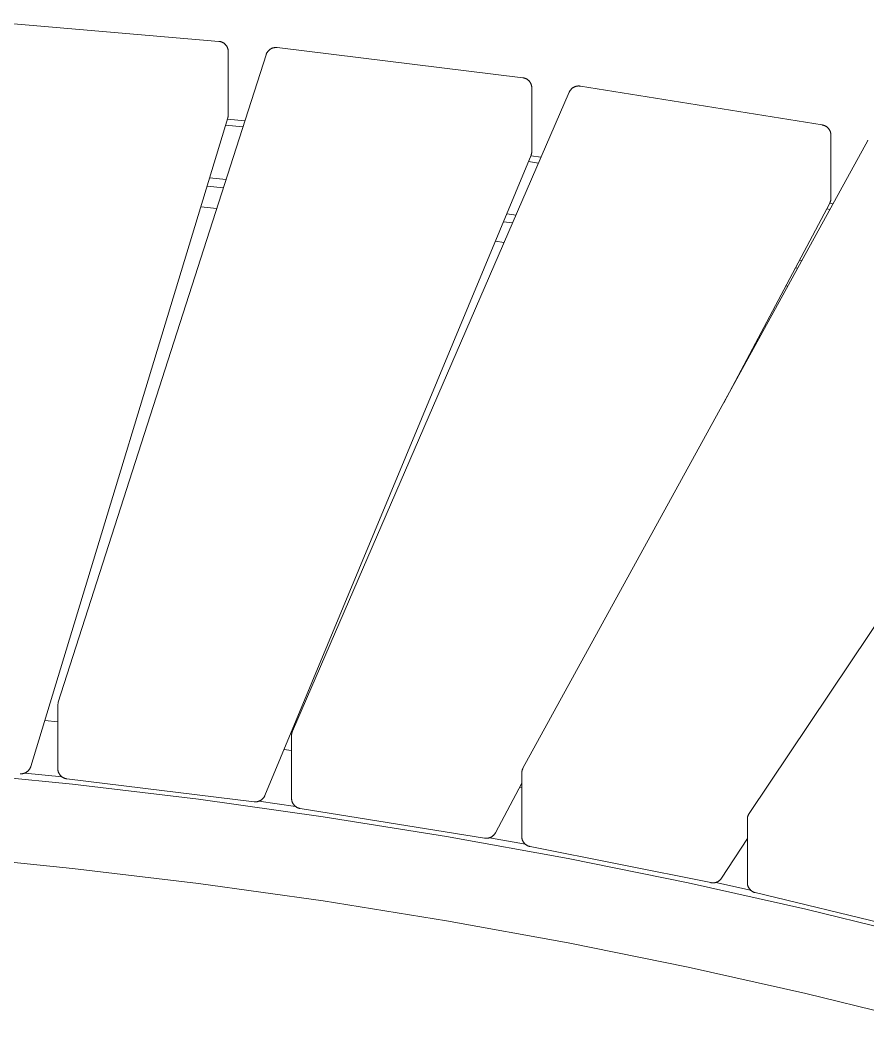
# Model space of a CAD drawing. Header units: millimetres. Extents: x -427 to 4679, y -324 to 2971.
# Drawn here: x 3673.6 to 4002.4, y 1273.3 to 1661.7 of the extents above; entities that cross this region are included whole.
import ezdxf

# ---------------------------------------------------------------- set-up
doc = ezdxf.new("R2010")
doc.units = ezdxf.units.MM
doc.layers.add('ZANO_R', color=7, linetype='Continuous', lineweight=0)

msp = doc.modelspace()

# ---------------------------------------------------------------- linework, layer by layer
at = {"layer": 'ZANO_R'}
for p, q in [((3654.34, 1661.68), (3750.64, 1653.42)), ((3750.64, 1653.42), (3750.78, 1653.41)), ((3750.78, 1653.41), (3750.91, 1653.39)), ((3750.91, 1653.39), (3751.05, 1653.36)), ((3751.05, 1653.36), (3751.18, 1653.33)), ((3751.18, 1653.33), (3751.32, 1653.3)), ((3751.32, 1653.3), (3751.45, 1653.26)), ((3751.45, 1653.26), (3751.58, 1653.22)), ((3751.58, 1653.22), (3751.71, 1653.18)), ((3751.71, 1653.18), (3751.84, 1653.12)), ((3751.84, 1653.12), (3751.97, 1653.07)), ((3751.97, 1653.07), (3752.09, 1653.01)), ((3752.09, 1653.01), (3752.21, 1652.94)), ((3752.21, 1652.94), (3752.33, 1652.88)), ((3752.33, 1652.88), (3752.45, 1652.8)), ((3752.45, 1652.8), (3752.57, 1652.73)), ((3752.57, 1652.73), (3752.68, 1652.65)), ((3752.68, 1652.65), (3752.79, 1652.56)), ((3752.79, 1652.56), (3752.9, 1652.47)), ((3752.9, 1652.47), (3753, 1652.38)), ((3753, 1652.38), (3753.1, 1652.29)), ((3753.1, 1652.29), (3753.2, 1652.19)), ((3753.2, 1652.19), (3753.29, 1652.09)), ((3753.29, 1652.09), (3753.38, 1651.98)), ((3753.38, 1651.98), (3753.47, 1651.87)), ((3753.47, 1651.87), (3753.55, 1651.76)), ((3753.55, 1651.76), (3753.63, 1651.65)), ((3753.63, 1651.65), (3753.7, 1651.53)), ((3753.7, 1651.53), (3753.77, 1651.42)), ((3753.77, 1651.42), (3753.84, 1651.29)), ((3753.84, 1651.29), (3753.9, 1651.17)), ((3753.9, 1651.17), (3753.96, 1651.05)), ((3753.96, 1651.05), (3754.01, 1650.92)), ((3754.01, 1650.92), (3754.06, 1650.79)), ((3754.06, 1650.79), (3754.1, 1650.66)), ((3754.1, 1650.66), (3754.14, 1650.53)), ((3770.88, 1650.54), (3771, 1650.6)), ((3771, 1650.6), (3771.13, 1650.66)), ((3771.13, 1650.66), (3771.25, 1650.72)), ((3771.25, 1650.72), (3771.38, 1650.77)), ((3771.38, 1650.77), (3771.51, 1650.82)), ((3771.51, 1650.82), (3771.64, 1650.86)), ((3771.64, 1650.86), (3771.77, 1650.89)), ((3771.77, 1650.89), (3771.91, 1650.93)), ((3771.91, 1650.93), (3772.04, 1650.95)), ((3772.04, 1650.95), (3772.18, 1650.98)), ((3772.18, 1650.98), (3772.31, 1651)), ((3772.31, 1651), (3772.45, 1651.01)), ((3772.45, 1651.01), (3772.59, 1651.02)), ((3772.59, 1651.02), (3772.72, 1651.02)), ((3772.72, 1651.02), (3772.86, 1651.02)), ((3772.86, 1651.02), (3773, 1651.02)), ((3773, 1651.02), (3773.14, 1651.01)), ((3773.14, 1651.01), (3773.27, 1650.99)), ((3773.27, 1650.99), (3868.5, 1639.31)), ((3688.4, 1397.24), (3768.98, 1648.25)), ((3754.14, 1650.53), (3754.18, 1650.39)), ((3754.18, 1650.39), (3754.21, 1650.26)), ((3754.21, 1650.26), (3754.24, 1650.12)), ((3754.24, 1650.12), (3754.26, 1649.99)), ((3754.26, 1649.99), (3754.27, 1649.85)), ((3754.27, 1649.85), (3754.29, 1649.71)), ((3754.29, 1649.71), (3754.29, 1649.57)), ((3754.29, 1649.57), (3754.3, 1649.43)), ((3754.3, 1649.43), (3754.3, 1624.94)), ((3768.98, 1648.25), (3769, 1648.33)), ((3769, 1648.33), (3769.03, 1648.41)), ((3769.03, 1648.41), (3769.08, 1648.53)), ((3769.08, 1648.53), (3769.14, 1648.66)), ((3769.14, 1648.66), (3769.19, 1648.78)), ((3769.19, 1648.78), (3769.26, 1648.91)), ((3769.26, 1648.91), (3769.32, 1649.03)), ((3769.32, 1649.03), (3769.39, 1649.15)), ((3769.39, 1649.15), (3769.47, 1649.26)), ((3769.47, 1649.26), (3769.55, 1649.37)), ((3769.55, 1649.37), (3769.63, 1649.48)), ((3769.63, 1649.48), (3769.72, 1649.59)), ((3769.72, 1649.59), (3769.81, 1649.69)), ((3769.81, 1649.69), (3769.9, 1649.79)), ((3769.9, 1649.79), (3770, 1649.89)), ((3770, 1649.89), (3770.1, 1649.99)), ((3770.1, 1649.99), (3770.2, 1650.08)), ((3770.2, 1650.08), (3770.31, 1650.16)), ((3770.31, 1650.16), (3770.42, 1650.25)), ((3770.42, 1650.25), (3770.53, 1650.33)), ((3770.53, 1650.33), (3770.64, 1650.4)), ((3770.64, 1650.4), (3770.76, 1650.47)), ((3770.76, 1650.47), (3770.88, 1650.54)), ((3868.5, 1639.31), (3868.64, 1639.29)), ((3868.64, 1639.29), (3868.77, 1639.26)), ((3868.77, 1639.26), (3868.91, 1639.24)), ((3868.91, 1639.24), (3869.04, 1639.2)), ((3869.04, 1639.2), (3869.17, 1639.17)), ((3869.17, 1639.17), (3869.31, 1639.12)), ((3869.31, 1639.12), (3869.44, 1639.08)), ((3869.44, 1639.08), (3869.56, 1639.02)), ((3869.56, 1639.02), (3869.69, 1638.97)), ((3869.69, 1638.97), (3869.81, 1638.91)), ((3869.81, 1638.91), (3869.94, 1638.85)), ((3869.94, 1638.85), (3870.06, 1638.78)), ((3870.06, 1638.78), (3870.17, 1638.7)), ((3870.17, 1638.7), (3870.29, 1638.63)), ((3870.29, 1638.63), (3870.4, 1638.55)), ((3870.4, 1638.55), (3870.51, 1638.46)), ((3870.51, 1638.46), (3870.62, 1638.38)), ((3870.62, 1638.38), (3870.72, 1638.28)), ((3870.72, 1638.28), (3870.82, 1638.19)), ((3870.82, 1638.19), (3870.92, 1638.09)), ((3870.92, 1638.09), (3871.01, 1637.99)), ((3871.01, 1637.99), (3871.1, 1637.88)), ((3871.1, 1637.88), (3871.18, 1637.78)), ((3871.18, 1637.78), (3871.27, 1637.66)), ((3871.27, 1637.66), (3871.34, 1637.55)), ((3871.34, 1637.55), (3871.42, 1637.43)), ((3871.42, 1637.43), (3871.49, 1637.32)), ((3871.49, 1637.32), (3871.56, 1637.2)), ((3871.56, 1637.2), (3871.62, 1637.07)), ((3871.62, 1637.07), (3871.68, 1636.95)), ((3871.68, 1636.95), (3871.73, 1636.82)), ((3871.73, 1636.82), (3871.78, 1636.69)), ((3871.78, 1636.69), (3871.82, 1636.56)), ((3871.82, 1636.56), (3871.86, 1636.43)), ((3871.86, 1636.43), (3871.9, 1636.29)), ((3871.9, 1636.29), (3871.93, 1636.16)), ((3871.93, 1636.16), (3871.95, 1636.02)), ((3871.95, 1636.02), (3871.97, 1635.89)), ((3871.97, 1635.89), (3871.99, 1635.75)), ((3871.99, 1635.75), (3872, 1635.61)), ((3872, 1635.61), (3872.01, 1635.48)), ((3872.01, 1635.48), (3872.01, 1635.34)), ((3872.01, 1635.34), (3872.01, 1610.84)), ((3887.4, 1634.98), (3887.5, 1635.08)), ((3887.5, 1635.08), (3887.6, 1635.17)), ((3887.6, 1635.17), (3887.71, 1635.26)), ((3887.71, 1635.26), (3887.82, 1635.34)), ((3887.82, 1635.34), (3887.93, 1635.42)), ((3887.93, 1635.42), (3888.05, 1635.5)), ((3888.05, 1635.5), (3888.17, 1635.57)), ((3888.17, 1635.57), (3888.29, 1635.64)), ((3888.29, 1635.64), (3888.41, 1635.71)), ((3888.41, 1635.71), (3888.54, 1635.77)), ((3888.54, 1635.77), (3888.66, 1635.82)), ((3888.66, 1635.82), (3888.79, 1635.87)), ((3888.79, 1635.87), (3888.92, 1635.92)), ((3888.92, 1635.92), (3889.05, 1635.96)), ((3889.05, 1635.96), (3889.19, 1636)), ((3889.19, 1636), (3889.32, 1636.03)), ((3889.32, 1636.03), (3889.46, 1636.06)), ((3889.46, 1636.06), (3889.59, 1636.08)), ((3889.59, 1636.08), (3889.73, 1636.1)), ((3889.73, 1636.1), (3889.87, 1636.11)), ((3889.87, 1636.11), (3890.01, 1636.12)), ((3890.01, 1636.12), (3890.15, 1636.13)), ((3890.15, 1636.13), (3890.28, 1636.13)), ((3890.28, 1636.13), (3890.42, 1636.12)), ((3890.42, 1636.12), (3890.56, 1636.11)), ((3890.56, 1636.11), (3890.7, 1636.1)), ((3890.7, 1636.1), (3890.84, 1636.08)), ((3890.84, 1636.08), (3984.63, 1621.01)), ((3779.19, 1386.08), (3886.53, 1633.72)), ((3886.53, 1633.72), (3886.56, 1633.79)), ((3886.56, 1633.79), (3886.6, 1633.86)), ((3886.6, 1633.86), (3886.66, 1633.99)), ((3886.66, 1633.99), (3886.73, 1634.11)), ((3886.73, 1634.11), (3886.8, 1634.23)), ((3886.8, 1634.23), (3886.87, 1634.35)), ((3886.87, 1634.35), (3886.95, 1634.46)), ((3886.95, 1634.46), (3887.03, 1634.57)), ((3887.03, 1634.57), (3887.12, 1634.68)), ((3887.12, 1634.68), (3887.21, 1634.78)), ((3887.21, 1634.78), (3887.3, 1634.89)), ((3887.3, 1634.89), (3887.4, 1634.98)), ((3754.12, 1623.78), (3677.72, 1372.34)), ((3754.15, 1623.86), (3754.12, 1623.78)), ((3754.17, 1623.94), (3754.15, 1623.86)), ((3754.2, 1624.07), (3754.17, 1623.94)), ((3754.22, 1624.19), (3754.2, 1624.07)), ((3754.25, 1624.31), (3754.22, 1624.19)), ((3754.26, 1624.44), (3754.25, 1624.31)), ((3754.28, 1624.56), (3754.26, 1624.44)), ((3754.29, 1624.69), (3754.28, 1624.56)), ((3754.3, 1624.94), (3754.29, 1624.81)), ((3754.29, 1624.81), (3754.29, 1624.69)), ((3753.27, 1620.98), (3760, 1620.29)), ((3753.97, 1623.26), (3760.73, 1622.56)), ((3984.63, 1621.01), (3984.76, 1620.98)), ((3984.76, 1620.98), (3984.9, 1620.96)), ((3984.9, 1620.96), (3985.03, 1620.92)), ((3985.03, 1620.92), (3985.16, 1620.88)), ((3985.16, 1620.88), (3985.29, 1620.84)), ((3985.29, 1620.84), (3985.42, 1620.8)), ((3985.42, 1620.8), (3985.55, 1620.74)), ((3985.55, 1620.74), (3985.68, 1620.69)), ((3985.68, 1620.69), (3985.8, 1620.63)), ((3985.8, 1620.63), (3985.92, 1620.56)), ((3985.92, 1620.56), (3986.04, 1620.49)), ((3986.04, 1620.49), (3986.16, 1620.42)), ((3986.16, 1620.42), (3986.27, 1620.35)), ((3986.27, 1620.35), (3986.38, 1620.27)), ((3986.38, 1620.27), (3986.49, 1620.18)), ((3986.49, 1620.18), (3986.6, 1620.09)), ((3986.6, 1620.09), (3986.7, 1620)), ((3986.7, 1620), (3986.8, 1619.91)), ((3986.8, 1619.91), (3986.9, 1619.81)), ((3986.9, 1619.81), (3986.99, 1619.71)), ((3986.99, 1619.71), (3987.08, 1619.6)), ((3987.08, 1619.6), (3987.17, 1619.49)), ((3987.17, 1619.49), (3987.25, 1619.38)), ((3987.25, 1619.38), (3987.33, 1619.27)), ((3987.33, 1619.27), (3987.4, 1619.15)), ((3987.4, 1619.15), (3987.47, 1619.03)), ((3987.47, 1619.03), (3987.54, 1618.91)), ((3987.54, 1618.91), (3987.6, 1618.79)), ((3987.6, 1618.79), (3987.66, 1618.67)), ((3987.66, 1618.67), (3987.71, 1618.54)), ((3987.71, 1618.54), (3987.76, 1618.41)), ((3987.76, 1618.41), (3987.8, 1618.28)), ((3987.8, 1618.28), (3987.84, 1618.15)), ((3987.84, 1618.15), (3987.88, 1618.01)), ((3987.88, 1618.01), (3987.91, 1617.88)), ((3987.91, 1617.88), (3987.93, 1617.74)), ((3987.93, 1617.74), (3987.95, 1617.61)), ((3987.95, 1617.61), (3987.97, 1617.47)), ((3987.97, 1617.47), (3987.98, 1617.33)), ((3987.98, 1617.33), (3987.99, 1617.2)), ((3987.99, 1617.2), (3987.99, 1617.06)), ((3987.99, 1617.06), (3987.99, 1592.56)), ((3868.59, 1371.66), (4002.29, 1614.99)), ((4002.29, 1614.99), (4002.32, 1615.06)), ((4002.32, 1615.06), (4002.36, 1615.12)), ((3871.71, 1609.31), (3768.49, 1361.08)), ((3871.6, 1609.06), (3875.6, 1608.5)), ((3871.74, 1609.38), (3871.71, 1609.31)), ((3871.77, 1609.46), (3871.74, 1609.38)), ((3871.81, 1609.58), (3871.77, 1609.46)), ((3871.85, 1609.7), (3871.81, 1609.58)), ((3871.88, 1609.83), (3871.85, 1609.7)), ((3871.91, 1609.95), (3871.88, 1609.83)), ((3871.94, 1610.08), (3871.91, 1609.95)), ((3871.96, 1610.2), (3871.94, 1610.08)), ((3871.98, 1610.33), (3871.96, 1610.2)), ((3871.99, 1610.46), (3871.98, 1610.33)), ((3872, 1610.59), (3871.99, 1610.46)), ((3872.01, 1610.71), (3872, 1610.59)), ((3872.01, 1610.84), (3872.01, 1610.71)), ((3870.67, 1606.82), (3874.63, 1606.26)), ((3747.05, 1600.51), (3753.44, 1599.85)), ((3752.43, 1596.69), (3746.09, 1597.34)), ((3987.99, 1592.43), (3987.98, 1592.29)), ((3987.99, 1592.56), (3987.99, 1592.43)), ((3749.85, 1588.67), (3743.65, 1589.29)), ((3987.52, 1590.69), (3946.45, 1513.36)), ((3956.26, 1354.05), (4115.8, 1592.13)), ((3986.35, 1588.48), (3987.6, 1588.26)), ((3987.56, 1590.76), (3987.52, 1590.69)), ((3987.53, 1590.69), (3988.81, 1590.46)), ((3987.6, 1590.83), (3987.56, 1590.76)), ((3987.65, 1590.95), (3987.6, 1590.83)), ((3987.71, 1591.08), (3987.65, 1590.95)), ((3987.76, 1591.21), (3987.71, 1591.08)), ((3987.8, 1591.34), (3987.76, 1591.21)), ((3987.84, 1591.47), (3987.8, 1591.34)), ((3987.88, 1591.61), (3987.84, 1591.47)), ((3987.91, 1591.74), (3987.88, 1591.61)), ((3987.93, 1591.88), (3987.91, 1591.74)), ((3987.95, 1592.01), (3987.93, 1591.88)), ((3987.97, 1592.15), (3987.95, 1592.01)), ((3987.98, 1592.29), (3987.97, 1592.15)), ((3862.27, 1586.61), (3865.89, 1586.1)), ((3864.55, 1583.02), (3860.98, 1583.52)), ((3861.27, 1575.45), (3857.82, 1575.92)), ((3975.08, 1565.47), (3974.21, 1565.63)), ((3975.8, 1568.61), (3976.72, 1568.45)), ((3971.23, 1558.47), (3970.48, 1558.6)), ((3688.21, 1396.02), (3688.4, 1397.24)), ((3688.21, 1371.53), (3688.21, 1396.02)), ((3688.21, 1389.58), (3683.12, 1390.11)), ((3778.86, 1384.62), (3778.87, 1384.76)), ((3778.86, 1384.49), (3778.86, 1384.62)), ((3778.86, 1359.99), (3778.86, 1384.49)), ((3778.87, 1384.76), (3778.88, 1384.9)), ((3778.88, 1384.9), (3778.9, 1385.03)), ((3778.9, 1385.03), (3778.92, 1385.17)), ((3778.92, 1385.17), (3778.94, 1385.3)), ((3778.94, 1385.3), (3778.97, 1385.43)), ((3778.97, 1385.43), (3779.01, 1385.57)), ((3779.01, 1385.57), (3779.05, 1385.7)), ((3779.05, 1385.7), (3779.09, 1385.83)), ((3779.09, 1385.83), (3779.14, 1385.95)), ((3779.14, 1385.95), (3779.19, 1386.08)), ((3778.86, 1378.47), (3775.89, 1378.89)), ((3677.03, 1371.02), (3676.95, 1370.92)), ((3677.12, 1371.13), (3677.03, 1371.02)), ((3677.2, 1371.24), (3677.12, 1371.13)), ((3677.27, 1371.35), (3677.2, 1371.24)), ((3677.34, 1371.47), (3677.27, 1371.35)), ((3677.41, 1371.59), (3677.34, 1371.47)), ((3677.47, 1371.71), (3677.41, 1371.59)), ((3677.53, 1371.83), (3677.47, 1371.71)), ((3677.59, 1371.96), (3677.53, 1371.83)), ((3677.64, 1372.08), (3677.59, 1371.96)), ((3677.68, 1372.21), (3677.64, 1372.08)), ((3677.72, 1372.34), (3677.68, 1372.21)), ((3688.21, 1371.39), (3688.21, 1371.53)), ((3688.22, 1371.25), (3688.21, 1371.39)), ((3688.23, 1371.11), (3688.22, 1371.25)), ((3688.25, 1370.98), (3688.23, 1371.11)), ((3688.27, 1370.84), (3688.25, 1370.98)), ((3868.28, 1370.92), (3868.32, 1371.05)), ((3868.32, 1371.05), (3868.37, 1371.18)), ((3868.37, 1371.18), (3868.42, 1371.3)), ((3868.42, 1371.3), (3868.47, 1371.42)), ((3868.47, 1371.42), (3868.53, 1371.54)), ((3868.53, 1371.54), (3868.59, 1371.66)), ((3644.72, 1370.38), (3693.94, 1365.48)), ((3673.69, 1369.51), (3673.56, 1369.52)), ((3673.83, 1369.5), (3673.69, 1369.51)), ((3673.96, 1369.5), (3673.83, 1369.5)), ((3674.1, 1369.51), (3673.96, 1369.5)), ((3674.24, 1369.52), (3674.1, 1369.51)), ((3674.37, 1369.53), (3674.24, 1369.52)), ((3674.51, 1369.55), (3674.37, 1369.53)), ((3674.64, 1369.57), (3674.51, 1369.55)), ((3674.77, 1369.6), (3674.64, 1369.57)), ((3674.91, 1369.63), (3674.77, 1369.6)), ((3675.04, 1369.67), (3674.91, 1369.63)), ((3675.17, 1369.71), (3675.04, 1369.67)), ((3675.29, 1369.75), (3675.17, 1369.71)), ((3675.42, 1369.8), (3675.29, 1369.75)), ((3675.38, 1369.79), (3689.89, 1368.27)), ((3675.55, 1369.86), (3675.42, 1369.8)), ((3675.67, 1369.92), (3675.55, 1369.86)), ((3675.79, 1369.98), (3675.67, 1369.92)), ((3675.91, 1370.05), (3675.79, 1369.98)), ((3676.03, 1370.12), (3675.91, 1370.05)), ((3676.14, 1370.19), (3676.03, 1370.12)), ((3676.25, 1370.27), (3676.14, 1370.19)), ((3676.36, 1370.35), (3676.25, 1370.27)), ((3676.47, 1370.44), (3676.36, 1370.35)), ((3676.57, 1370.53), (3676.47, 1370.44)), ((3676.67, 1370.62), (3676.57, 1370.53)), ((3676.76, 1370.71), (3676.67, 1370.62)), ((3676.86, 1370.81), (3676.76, 1370.71)), ((3676.95, 1370.92), (3676.86, 1370.81)), ((3688.29, 1370.71), (3688.27, 1370.84)), ((3688.33, 1370.57), (3688.29, 1370.71)), ((3688.36, 1370.44), (3688.33, 1370.57)), ((3688.4, 1370.31), (3688.36, 1370.44)), ((3688.45, 1370.17), (3688.4, 1370.31)), ((3688.49, 1370.05), (3688.45, 1370.17)), ((3688.55, 1369.92), (3688.49, 1370.05)), ((3688.6, 1369.79), (3688.55, 1369.92)), ((3688.67, 1369.67), (3688.6, 1369.79)), ((3688.73, 1369.55), (3688.67, 1369.67)), ((3688.8, 1369.43), (3688.73, 1369.55)), ((3688.88, 1369.31), (3688.8, 1369.43)), ((3688.96, 1369.2), (3688.88, 1369.31)), ((3689.04, 1369.09), (3688.96, 1369.2)), ((3689.12, 1368.98), (3689.04, 1369.09)), ((3689.21, 1368.88), (3689.12, 1368.98)), ((3689.31, 1368.78), (3689.21, 1368.88)), ((3689.4, 1368.68), (3689.31, 1368.78)), ((3689.5, 1368.58), (3689.4, 1368.68)), ((3689.61, 1368.49), (3689.5, 1368.58)), ((3689.71, 1368.4), (3689.61, 1368.49)), ((3689.82, 1368.32), (3689.71, 1368.4)), ((3689.93, 1368.24), (3689.82, 1368.32)), ((3690.05, 1368.16), (3689.93, 1368.24)), ((3690.17, 1368.09), (3690.05, 1368.16)), ((3690.29, 1368.02), (3690.17, 1368.09)), ((3690.41, 1367.96), (3690.29, 1368.02)), ((3690.53, 1367.9), (3690.41, 1367.96)), ((3690.66, 1367.84), (3690.53, 1367.9)), ((3690.79, 1367.79), (3690.66, 1367.84)), ((3690.92, 1367.74), (3690.79, 1367.79)), ((3691.05, 1367.7), (3690.92, 1367.74)), ((3691.18, 1367.66), (3691.05, 1367.7)), ((3691.31, 1367.63), (3691.18, 1367.66)), ((3691.45, 1367.6), (3691.31, 1367.63)), ((3691.59, 1367.58), (3691.45, 1367.6)), ((3691.72, 1367.56), (3691.59, 1367.58)), ((3764.31, 1358.65), (3691.72, 1367.56)), ((3868.1, 1369.87), (3868.11, 1370)), ((3868.1, 1369.74), (3868.1, 1369.87)), ((3868.1, 1345.24), (3868.1, 1369.74)), ((3868.11, 1370), (3868.12, 1370.14)), ((3868.12, 1370.14), (3868.14, 1370.27)), ((3868.14, 1370.27), (3868.16, 1370.4)), ((3868.16, 1370.4), (3868.18, 1370.53)), ((3868.18, 1370.53), (3868.21, 1370.67)), ((3868.21, 1370.67), (3868.24, 1370.8)), ((3868.24, 1370.8), (3868.28, 1370.92)), ((3693.94, 1365.48), (3742.77, 1359.64)), ((3868.1, 1365.86), (3857.88, 1346.63)), ((3868.1, 1364.24), (3867.31, 1364.38)), ((3742.77, 1359.64), (3791.12, 1352.87)), ((3767.15, 1359.39), (3767.04, 1359.31)), ((3767.26, 1359.47), (3767.15, 1359.39)), ((3767.37, 1359.56), (3767.26, 1359.47)), ((3767.47, 1359.65), (3767.37, 1359.56)), ((3767.57, 1359.74), (3767.47, 1359.65)), ((3767.67, 1359.84), (3767.57, 1359.74)), ((3767.76, 1359.93), (3767.67, 1359.84)), ((3767.85, 1360.04), (3767.76, 1359.93)), ((3767.94, 1360.14), (3767.85, 1360.04)), ((3768.02, 1360.25), (3767.94, 1360.14)), ((3768.1, 1360.36), (3768.02, 1360.25)), ((3768.17, 1360.48), (3768.1, 1360.36)), ((3768.24, 1360.59), (3768.17, 1360.48)), ((3768.31, 1360.71), (3768.24, 1360.59)), ((3768.37, 1360.84), (3768.31, 1360.71)), ((3768.43, 1360.96), (3768.37, 1360.84)), ((3768.49, 1361.08), (3768.43, 1360.96)), ((3778.86, 1359.86), (3778.86, 1359.99)), ((3778.87, 1359.72), (3778.86, 1359.86)), ((3778.88, 1359.58), (3778.87, 1359.72)), ((3778.9, 1359.44), (3778.88, 1359.58)), ((3778.92, 1359.31), (3778.9, 1359.44)), ((3764.44, 1358.64), (3764.31, 1358.65)), ((3764.58, 1358.63), (3764.44, 1358.64)), ((3764.72, 1358.62), (3764.58, 1358.63)), ((3764.85, 1358.62), (3764.72, 1358.62)), ((3764.99, 1358.62), (3764.85, 1358.62)), ((3765.13, 1358.63), (3764.99, 1358.62)), ((3765.26, 1358.65), (3765.13, 1358.63)), ((3765.4, 1358.67), (3765.26, 1358.65)), ((3765.53, 1358.69), (3765.4, 1358.67)), ((3765.67, 1358.72), (3765.53, 1358.69)), ((3765.8, 1358.75), (3765.67, 1358.72)), ((3765.93, 1358.78), (3765.8, 1358.75)), ((3766.06, 1358.83), (3765.93, 1358.78)), ((3766.19, 1358.87), (3766.06, 1358.83)), ((3766.17, 1358.86), (3780.4, 1356.84)), ((3766.32, 1358.92), (3766.19, 1358.87)), ((3766.44, 1358.98), (3766.32, 1358.92)), ((3766.57, 1359.03), (3766.44, 1358.98)), ((3766.69, 1359.1), (3766.57, 1359.03)), ((3766.81, 1359.16), (3766.69, 1359.1)), ((3766.92, 1359.23), (3766.81, 1359.16)), ((3767.04, 1359.31), (3766.92, 1359.23)), ((3778.95, 1359.17), (3778.92, 1359.31)), ((3778.98, 1359.04), (3778.95, 1359.17)), ((3779.01, 1358.91), (3778.98, 1359.04)), ((3779.05, 1358.77), (3779.01, 1358.91)), ((3779.09, 1358.64), (3779.05, 1358.77)), ((3779.14, 1358.51), (3779.09, 1358.64)), ((3779.2, 1358.39), (3779.14, 1358.51)), ((3779.25, 1358.26), (3779.2, 1358.39)), ((3779.32, 1358.14), (3779.25, 1358.26)), ((3779.38, 1358.02), (3779.32, 1358.14)), ((3779.45, 1357.9), (3779.38, 1358.02)), ((3779.53, 1357.78), (3779.45, 1357.9)), ((3779.6, 1357.67), (3779.53, 1357.78)), ((3779.69, 1357.56), (3779.6, 1357.67)), ((3779.77, 1357.45), (3779.69, 1357.56)), ((3779.86, 1357.35), (3779.77, 1357.45)), ((3779.95, 1357.25), (3779.86, 1357.35)), ((3780.05, 1357.15), (3779.95, 1357.25)), ((3780.15, 1357.05), (3780.05, 1357.15)), ((3780.25, 1356.96), (3780.15, 1357.05)), ((3780.36, 1356.87), (3780.25, 1356.96)), ((3780.47, 1356.79), (3780.36, 1356.87)), ((3780.58, 1356.71), (3780.47, 1356.79)), ((3780.69, 1356.63), (3780.58, 1356.71)), ((3780.81, 1356.56), (3780.69, 1356.63)), ((3780.93, 1356.49), (3780.81, 1356.56)), ((3781.05, 1356.43), (3780.93, 1356.49)), ((3781.18, 1356.37), (3781.05, 1356.43)), ((3781.3, 1356.31), (3781.18, 1356.37)), ((3781.43, 1356.26), (3781.3, 1356.31)), ((3781.56, 1356.21), (3781.43, 1356.26)), ((3781.69, 1356.17), (3781.56, 1356.21)), ((3781.82, 1356.13), (3781.69, 1356.17)), ((3781.96, 1356.1), (3781.82, 1356.13)), ((3782.09, 1356.07), (3781.96, 1356.1)), ((3782.23, 1356.04), (3782.09, 1356.07)), ((3853.72, 1344.56), (3782.23, 1356.04)), ((3791.12, 1352.87), (3838.93, 1345.21)), ((3955.59, 1351.96), (3955.6, 1352.1)), ((3955.59, 1351.82), (3955.59, 1351.96)), ((3955.59, 1327.33), (3955.59, 1351.82)), ((3955.6, 1352.1), (3955.61, 1352.24)), ((3955.61, 1352.24), (3955.62, 1352.38)), ((3955.62, 1352.38), (3955.65, 1352.51)), ((3955.65, 1352.51), (3955.67, 1352.65)), ((3955.67, 1352.65), (3955.7, 1352.78)), ((3955.7, 1352.78), (3955.74, 1352.92)), ((3955.74, 1352.92), (3955.78, 1353.05)), ((3955.78, 1353.05), (3955.82, 1353.18)), ((3955.82, 1353.18), (3955.87, 1353.31)), ((3955.87, 1353.31), (3955.93, 1353.44)), ((3955.93, 1353.44), (3955.99, 1353.57)), ((3955.99, 1353.57), (3956.05, 1353.69)), ((3956.05, 1353.69), (3956.12, 1353.81)), ((3956.12, 1353.81), (3956.19, 1353.93)), ((3956.19, 1353.93), (3956.26, 1354.05)), ((3838.93, 1345.21), (3886.11, 1336.66)), ((3853.85, 1344.54), (3853.72, 1344.56)), ((3853.99, 1344.52), (3853.85, 1344.54)), ((3854.13, 1344.51), (3853.99, 1344.52)), ((3854.27, 1344.51), (3854.13, 1344.51)), ((3854.4, 1344.51), (3854.27, 1344.51)), ((3854.54, 1344.51), (3854.4, 1344.51)), ((3854.68, 1344.52), (3854.54, 1344.51)), ((3854.82, 1344.54), (3854.68, 1344.52)), ((3854.95, 1344.55), (3854.82, 1344.54)), ((3855.09, 1344.58), (3854.95, 1344.55)), ((3855.22, 1344.6), (3855.09, 1344.58)), ((3855.36, 1344.64), (3855.22, 1344.6)), ((3855.49, 1344.67), (3855.36, 1344.64)), ((3855.62, 1344.72), (3855.49, 1344.67)), ((3855.61, 1344.71), (3869.5, 1342.2)), ((3855.75, 1344.76), (3855.62, 1344.72)), ((3855.88, 1344.81), (3855.75, 1344.76)), ((3856.01, 1344.87), (3855.88, 1344.81)), ((3856.13, 1344.93), (3856.01, 1344.87)), ((3856.25, 1344.99), (3856.13, 1344.93)), ((3856.37, 1345.06), (3856.25, 1344.99)), ((3856.49, 1345.13), (3856.37, 1345.06)), ((3856.61, 1345.21), (3856.49, 1345.13)), ((3856.72, 1345.29), (3856.61, 1345.21)), ((3856.83, 1345.37), (3856.72, 1345.29)), ((3856.94, 1345.46), (3856.83, 1345.37)), ((3857.04, 1345.55), (3856.94, 1345.46)), ((3857.14, 1345.64), (3857.04, 1345.55)), ((3857.24, 1345.74), (3857.14, 1345.64)), ((3857.33, 1345.84), (3857.24, 1345.74)), ((3857.42, 1345.95), (3857.33, 1345.84)), ((3857.51, 1346.05), (3857.42, 1345.95)), ((3857.59, 1346.16), (3857.51, 1346.05)), ((3857.67, 1346.28), (3857.59, 1346.16)), ((3857.75, 1346.39), (3857.67, 1346.28)), ((3857.82, 1346.51), (3857.75, 1346.39)), ((3857.88, 1346.63), (3857.82, 1346.51)), ((3868.1, 1345.1), (3868.1, 1345.24)), ((3868.11, 1344.97), (3868.1, 1345.1)), ((3868.12, 1344.83), (3868.11, 1344.97)), ((3868.14, 1344.69), (3868.12, 1344.83)), ((3868.16, 1344.56), (3868.14, 1344.69)), ((3868.18, 1344.42), (3868.16, 1344.56)), ((3868.21, 1344.29), (3868.18, 1344.42)), ((3868.25, 1344.16), (3868.21, 1344.29)), ((3868.29, 1344.02), (3868.25, 1344.16)), ((3868.33, 1343.89), (3868.29, 1344.02)), ((3868.38, 1343.77), (3868.33, 1343.89)), ((3955.59, 1344.42), (3945.57, 1329.04)), ((3868.43, 1343.64), (3868.38, 1343.77)), ((3868.49, 1343.51), (3868.43, 1343.64)), ((3868.55, 1343.39), (3868.49, 1343.51)), ((3868.62, 1343.27), (3868.55, 1343.39)), ((3868.69, 1343.15), (3868.62, 1343.27)), ((3868.76, 1343.04), (3868.69, 1343.15)), ((3868.84, 1342.92), (3868.76, 1343.04)), ((3868.92, 1342.81), (3868.84, 1342.92)), ((3869.01, 1342.71), (3868.92, 1342.81)), ((3869.1, 1342.6), (3869.01, 1342.71)), ((3869.19, 1342.5), (3869.1, 1342.6)), ((3869.28, 1342.4), (3869.19, 1342.5)), ((3869.38, 1342.31), (3869.28, 1342.4)), ((3869.49, 1342.21), (3869.38, 1342.31)), ((3869.59, 1342.13), (3869.49, 1342.21)), ((3869.7, 1342.04), (3869.59, 1342.13)), ((3869.81, 1341.96), (3869.7, 1342.04)), ((3869.92, 1341.88), (3869.81, 1341.96)), ((3870.04, 1341.81), (3869.92, 1341.88)), ((3870.16, 1341.74), (3870.04, 1341.81)), ((3870.28, 1341.68), (3870.16, 1341.74)), ((3870.4, 1341.62), (3870.28, 1341.68)), ((3870.53, 1341.56), (3870.4, 1341.62)), ((3870.66, 1341.51), (3870.53, 1341.56)), ((3870.79, 1341.46), (3870.66, 1341.51)), ((3870.92, 1341.42), (3870.79, 1341.46)), ((3871.05, 1341.38), (3870.92, 1341.42)), ((3871.18, 1341.35), (3871.05, 1341.38)), ((3871.32, 1341.32), (3871.18, 1341.35)), ((3941.44, 1327.3), (3871.32, 1341.32)), ((3693.94, 1332.82), (3644.72, 1337.72)), ((3886.11, 1336.66), (3932.59, 1327.25)), ((3742.77, 1326.98), (3693.94, 1332.82)), ((3944.96, 1328.31), (3944.86, 1328.22)), ((3945.06, 1328.41), (3944.96, 1328.31)), ((3945.16, 1328.5), (3945.06, 1328.41)), ((3945.25, 1328.61), (3945.16, 1328.5)), ((3945.33, 1328.71), (3945.25, 1328.61)), ((3945.42, 1328.82), (3945.33, 1328.71)), ((3945.5, 1328.93), (3945.42, 1328.82)), ((3945.57, 1329.04), (3945.5, 1328.93)), ((3791.12, 1320.21), (3742.77, 1326.98)), ((3932.59, 1327.25), (3978.32, 1317.01)), ((3941.57, 1327.28), (3941.44, 1327.3)), ((3941.71, 1327.26), (3941.57, 1327.28)), ((3941.84, 1327.24), (3941.71, 1327.26)), ((3941.98, 1327.23), (3941.84, 1327.24)), ((3942.11, 1327.22), (3941.98, 1327.23)), ((3942.25, 1327.22), (3942.11, 1327.22)), ((3942.38, 1327.23), (3942.25, 1327.22)), ((3942.52, 1327.23), (3942.38, 1327.23)), ((3942.66, 1327.25), (3942.52, 1327.23)), ((3942.79, 1327.26), (3942.66, 1327.25)), ((3942.93, 1327.28), (3942.79, 1327.26)), ((3943.06, 1327.31), (3942.93, 1327.28)), ((3943.19, 1327.34), (3943.06, 1327.31)), ((3943.32, 1327.38), (3943.19, 1327.34)), ((3943.45, 1327.42), (3943.32, 1327.38)), ((3943.38, 1327.39), (3956.84, 1324.42)), ((3943.58, 1327.46), (3943.45, 1327.42)), ((3943.71, 1327.51), (3943.58, 1327.46)), ((3943.83, 1327.56), (3943.71, 1327.51)), ((3943.96, 1327.62), (3943.83, 1327.56)), ((3944.08, 1327.68), (3943.96, 1327.62)), ((3944.2, 1327.75), (3944.08, 1327.68)), ((3944.32, 1327.81), (3944.2, 1327.75)), ((3944.43, 1327.89), (3944.32, 1327.81)), ((3944.54, 1327.97), (3944.43, 1327.89)), ((3944.65, 1328.05), (3944.54, 1327.97)), ((3944.76, 1328.13), (3944.65, 1328.05)), ((3944.86, 1328.22), (3944.76, 1328.13)), ((3955.59, 1327.19), (3955.59, 1327.33)), ((3955.6, 1327.05), (3955.59, 1327.19)), ((3955.61, 1326.92), (3955.6, 1327.05)), ((3955.62, 1326.78), (3955.61, 1326.92)), ((3955.64, 1326.65), (3955.62, 1326.78)), ((3955.67, 1326.51), (3955.64, 1326.65)), ((3955.7, 1326.38), (3955.67, 1326.51)), ((3955.73, 1326.25), (3955.7, 1326.38)), ((3955.77, 1326.11), (3955.73, 1326.25)), ((3955.82, 1325.98), (3955.77, 1326.11)), ((3955.87, 1325.86), (3955.82, 1325.98)), ((3955.92, 1325.73), (3955.87, 1325.86)), ((3955.98, 1325.61), (3955.92, 1325.73)), ((3956.04, 1325.48), (3955.98, 1325.61)), ((3956.1, 1325.36), (3956.04, 1325.48)), ((3956.17, 1325.24), (3956.1, 1325.36)), ((3956.24, 1325.13), (3956.17, 1325.24)), ((3956.32, 1325.02), (3956.24, 1325.13)), ((3956.4, 1324.91), (3956.32, 1325.02)), ((3956.49, 1324.8), (3956.4, 1324.91)), ((3956.57, 1324.69), (3956.49, 1324.8)), ((3956.67, 1324.59), (3956.57, 1324.69)), ((3956.76, 1324.49), (3956.67, 1324.59)), ((3956.86, 1324.4), (3956.76, 1324.49)), ((3956.96, 1324.31), (3956.86, 1324.4)), ((3957.07, 1324.22), (3956.96, 1324.31)), ((3957.17, 1324.14), (3957.07, 1324.22)), ((3957.29, 1324.05), (3957.17, 1324.14)), ((3957.4, 1323.98), (3957.29, 1324.05)), ((3957.51, 1323.9), (3957.4, 1323.98)), ((3957.63, 1323.84), (3957.51, 1323.9)), ((3957.75, 1323.77), (3957.63, 1323.84)), ((3957.88, 1323.71), (3957.75, 1323.77)), ((3958, 1323.65), (3957.88, 1323.71)), ((3958.13, 1323.6), (3958, 1323.65)), ((3958.26, 1323.55), (3958.13, 1323.6)), ((3958.39, 1323.51), (3958.26, 1323.55)), ((3958.52, 1323.47), (3958.39, 1323.51)), ((3958.65, 1323.44), (3958.52, 1323.47)), ((4027.13, 1306.94), (3958.65, 1323.44)), ((3838.93, 1312.55), (3791.12, 1320.21)), ((3978.32, 1317.01), (4023.21, 1305.97)), ((3886.11, 1304), (3838.93, 1312.55)), ((3932.59, 1294.59), (3886.11, 1304)), ((3978.32, 1284.35), (3932.59, 1294.59)), ((4023.21, 1273.31), (3978.32, 1284.35))]:
    msp.add_line(p, q, dxfattribs=at)

doc.saveas('drawing.dxf')
